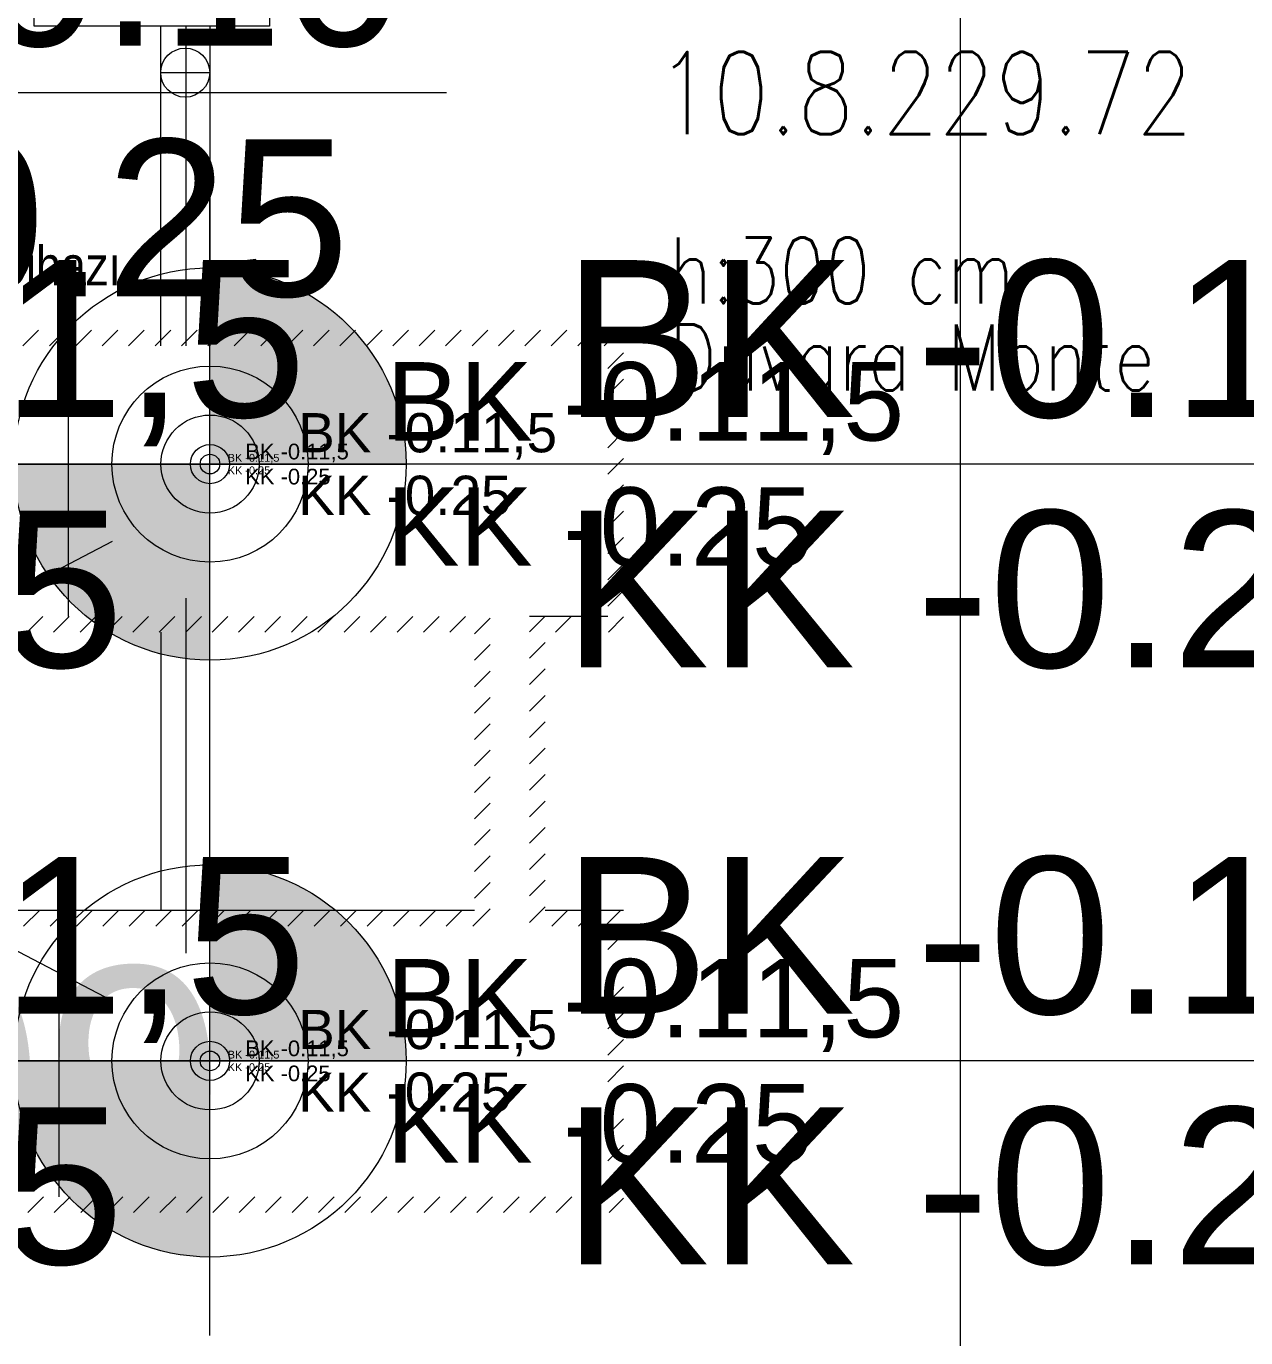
# Model space of a CAD drawing. Extents: x -9059 to 11889, y 0 to 6614.
# Drawn here: x 2472.5 to 2783.5, y 3330.3 to 3664.7 of the extents above; entities that cross this region are included whole.
import ezdxf
from ezdxf.enums import TextEntityAlignment as Align

# ---------------------------------------------------------------- set-up
doc = ezdxf.new("R2010")
doc.units = 0
doc.header["$LTSCALE"] = 10
doc.header["$MEASUREMENT"] = 0
doc.layers.get('0').update_dxf_attribs({"color": 9, "lineweight": 9})
for name, color, linetype, lineweight in [('21', 9, 'Continuous', 9), ('21 @ 1 (1)', 9, 'Continuous', 9), ('21 @ 10 (1)', 9, 'Continuous', 9), ('21 @ 10 (2)', 9, 'Continuous', 9), ('21 @ 2 (1)', 9, 'Continuous', 9), ('21 @ 20', 9, 'Continuous', 9), ('21 @ 5 (1)', 9, 'Continuous', 9), ('21 @ 5 (2)', 9, 'Continuous', 9), ('21_mahal200', 9, 'Continuous', 9), ('21_mahal200 @ 20', 9, 'Continuous', 9), ('32-ekipman', 8, 'Continuous', 9), ('40A', 9, 'Continuous', 9), ('E-YAZI', 7, 'Continuous', 30)]:
    doc.layers.add(name, color=color, linetype=linetype, lineweight=lineweight)
doc.styles.add('Arial', font='arial.ttf', dxfattribs={"height": 2.5})
doc.styles.add('E-YAZI', font='txttw.shx')
doc.styles.add('MuuM_TEXT-STANDART', font='ARIALN.TTF')

# ---------------------------------------------------------------- blocks, each defined once
blk = doc.blocks.new('0a_roomno2')
at = {"style": 'Arial'}
blk.add_attdef('ODANO', (0, 1.505), '', height=3, dxfattribs=at)
blk.add_attdef('MEKANADI', text='', height=3, dxfattribs=at).set_placement((0.525, -4.75), align=Align.BOTTOM_LEFT)
at = {"style": 'MuuM_TEXT-STANDART', "width": 0.6}
for tag, p in [('YER01', (15, -7)), ('TAVAN01', (20.625, -7)), ('DUVAR01', (26.25, -7)), ('YER02', (15, -10.375)), ('TAVAN02', (20.625, -10.375)), ('DUVAR02', (26.25, -10.375)), ('YER03', (15, -13.75)), ('TAVAN03', (20.625, -13.75)), ('DUVAR03', (26.25, -13.75))]:
    blk.add_attdef(tag, text='', height=2.25, dxfattribs=at).set_placement(p, align=Align.MIDDLE_CENTER)
at = {"style": 'MuuM_TEXT-STANDART'}
blk.add_attdef('M2', text='', height=2.25, dxfattribs=at).set_placement((1.323, -7.805), align=Align.MIDDLE_LEFT)
at = {"style": 'MuuM_TEXT-STANDART', "width": 0.6}
blk.add_attdef('TEMIZTAVANYUKSEKLIGI', text='', height=2.25, dxfattribs=at).set_placement((2.7, -13.162), align=Align.MIDDLE_LEFT)
blk = doc.blocks.new('*U872')
at = {"layer": '21_mahal200 @ 20'}
ref = blk.add_blockref('0a_roomno2', (2071.83, 3329.74), dxfattribs=dict(at, xscale=20, yscale=20, zscale=20))
ref.add_attrib('ODANO', ' PRS-ZK-09', (2071.83, 3364.84), dxfattribs={"layer": '0', "height": 60, "style": 'Arial'})
blk = doc.blocks.new('0a_elevationtarget-p')
h = blk.add_hatch(color=256)
h.paths.add_polyline_path([(2.5, 0, 0.414214), (0, 2.5), (0, 0)])
h.paths.add_polyline_path([(0, 0), (-2.5, 0, 0.414214), (0, -2.5)])
blk.add_line((0, -3.5), (0, 3.5))
blk.add_lwpolyline([(16.605, 0), (-4, 0)])
blk.add_circle((0, 0), 2.5)
at = {"layer": '40A'}
blk.add_lwpolyline([(-2.5, 0), (2.5, 0)], dxfattribs=at)
at = {"style": 'Arial'}
blk.add_attdef('BITMISKOT', text='', height=2, dxfattribs=at).set_placement((4.5, 0), align=Align.BOTTOM_LEFT)
blk.add_attdef('KABAKOT', text='', height=2, dxfattribs=at).set_placement((4.5, -0.592), align=Align.TOP_LEFT)
blk = doc.blocks.new('*U879')
at = {"layer": '21 @ 20', "xscale": 20, "yscale": 20, "zscale": 20}
blk.add_blockref('0a_elevationtarget-p', (2247.57, 3647.73), dxfattribs=at).add_auto_attribs({'BITMISKOT': 'BK +0.10', 'KABAKOT': 'KK -0.25'})
blk = doc.blocks.new('*U865')
at = {"layer": '21 @ 20', "xscale": 200, "yscale": 200, "zscale": 200}
blk.add_blockref('0a_elevationtarget-p', (-66395.2, -56020.1), dxfattribs=at).add_auto_attribs({'BITMISKOT': 'BK -0.11,5', 'KABAKOT': 'KK -0.25'})
blk = doc.blocks.new('*U868')
at = {"layer": '21 @ 20', "xscale": 200, "yscale": 200, "zscale": 200}
blk.add_blockref('0a_elevationtarget-p', (-66395.2, -57541.7), dxfattribs=at).add_auto_attribs({'BITMISKOT': 'BK -0.11,5', 'KABAKOT': 'KK -0.25'})
blk = doc.blocks.new('*U869')
at = {"layer": '21 @ 1 (1)', "xscale": 10, "yscale": 10, "zscale": 10}
blk.add_blockref('0a_elevationtarget-p', (-63101.5, -56020.1), dxfattribs=at).add_auto_attribs({'BITMISKOT': 'BK -0.11,5', 'KABAKOT': 'KK -0.25'})
at = {"layer": '21 @ 10 (1)', "xscale": 100, "yscale": 100, "zscale": 100}
blk.add_blockref('0a_elevationtarget-p', (-63101.5, -56020.1), dxfattribs=at).add_auto_attribs({'BITMISKOT': 'BK -0.11,5', 'KABAKOT': 'KK -0.25'})
at = {"layer": '21 @ 10 (2)', "xscale": 100, "yscale": 100, "zscale": 100}
blk.add_blockref('0a_elevationtarget-p', (-63101.5, -56020.1), dxfattribs=at).add_auto_attribs({'BITMISKOT': 'BK -0.11,5', 'KABAKOT': 'KK -0.25'})
at = {"layer": '21 @ 2 (1)', "xscale": 20, "yscale": 20, "zscale": 20}
blk.add_blockref('0a_elevationtarget-p', (-63101.5, -56020.1), dxfattribs=at).add_auto_attribs({'BITMISKOT': 'BK -0.11,5', 'KABAKOT': 'KK -0.25'})
at = {"layer": '21 @ 20', "xscale": 200, "yscale": 200, "zscale": 200}
blk.add_blockref('0a_elevationtarget-p', (-63101.5, -56020.1), dxfattribs=at).add_auto_attribs({'BITMISKOT': 'BK -0.11,5', 'KABAKOT': 'KK -0.25'})
at = {"layer": '21 @ 5 (1)', "xscale": 50, "yscale": 50, "zscale": 50}
blk.add_blockref('0a_elevationtarget-p', (-63101.5, -56020.1), dxfattribs=at).add_auto_attribs({'BITMISKOT': 'BK -0.11,5', 'KABAKOT': 'KK -0.25'})
at = {"layer": '21 @ 5 (2)', "xscale": 50, "yscale": 50, "zscale": 50}
blk.add_blockref('0a_elevationtarget-p', (-63101.5, -56020.1), dxfattribs=at).add_auto_attribs({'BITMISKOT': 'BK -0.11,5', 'KABAKOT': 'KK -0.25'})
blk = doc.blocks.new('*U870')
at = {"layer": '21 @ 1 (1)', "xscale": 10, "yscale": 10, "zscale": 10}
blk.add_blockref('0a_elevationtarget-p', (-63101.5, -57541.7), dxfattribs=at).add_auto_attribs({'BITMISKOT': 'BK -0.11,5', 'KABAKOT': 'KK -0.25'})
at = {"layer": '21 @ 10 (1)', "xscale": 100, "yscale": 100, "zscale": 100}
blk.add_blockref('0a_elevationtarget-p', (-63101.5, -57541.7), dxfattribs=at).add_auto_attribs({'BITMISKOT': 'BK -0.11,5', 'KABAKOT': 'KK -0.25'})
at = {"layer": '21 @ 10 (2)', "xscale": 100, "yscale": 100, "zscale": 100}
blk.add_blockref('0a_elevationtarget-p', (-63101.5, -57541.7), dxfattribs=at).add_auto_attribs({'BITMISKOT': 'BK -0.11,5', 'KABAKOT': 'KK -0.25'})
at = {"layer": '21 @ 2 (1)', "xscale": 20, "yscale": 20, "zscale": 20}
blk.add_blockref('0a_elevationtarget-p', (-63101.5, -57541.7), dxfattribs=at).add_auto_attribs({'BITMISKOT': 'BK -0.11,5', 'KABAKOT': 'KK -0.25'})
at = {"layer": '21 @ 20', "xscale": 200, "yscale": 200, "zscale": 200}
blk.add_blockref('0a_elevationtarget-p', (-63101.5, -57541.7), dxfattribs=at).add_auto_attribs({'BITMISKOT': 'BK -0.11,5', 'KABAKOT': 'KK -0.25'})
at = {"layer": '21 @ 5 (1)', "xscale": 50, "yscale": 50, "zscale": 50}
blk.add_blockref('0a_elevationtarget-p', (-63101.5, -57541.7), dxfattribs=at).add_auto_attribs({'BITMISKOT': 'BK -0.11,5', 'KABAKOT': 'KK -0.25'})
at = {"layer": '21 @ 5 (2)', "xscale": 50, "yscale": 50, "zscale": 50}
blk.add_blockref('0a_elevationtarget-p', (-63101.5, -57541.7), dxfattribs=at).add_auto_attribs({'BITMISKOT': 'BK -0.11,5', 'KABAKOT': 'KK -0.25'})
blk = doc.blocks.new('p-mek-zemin')
h = blk.add_hatch()
h.set_pattern_fill('ANSI31', color=256, scale=15, angle=360, style=0)
h.set_pattern_definition([(45, (-68996.216, -61719.7), (-33.67596, 33.67596), [])])
h.paths.add_polyline_path([(-62047.1, -57928.4), (-62047.1, -57158.4), (-62247.1, -57158.4), (-62247.1, -56448.4), (-62047.1, -56448.4), (-62047.1, -55678.4), (-66977.1, -55678.4), (-66977.1, -56448.4), (-62427.1, -56448.4), (-62427.1, -57158.4), (-66977.1, -57158.4), (-66977.1, -57928.4)])
h.paths.add_polyline_path([(-62087.1, -57888.4), (-62087.1, -57198.4), (-62287.1, -57198.4), (-62287.1, -56408.4), (-62087.1, -56408.4), (-62087.1, -55718.4), (-66937.1, -55718.4), (-66937.1, -56408.4), (-62387.1, -56408.4), (-62387.1, -57198.4), (-66937.1, -57198.4), (-66937.1, -57888.4)], flags=16)
for p, q in [((-63227.1, -55718.4), (-63227.1, -54903.8)), ((-63163.4, -54903.8), (-63163.4, -55718.4)), ((-63102.1, -54903.8), (-63102.1, -55718.4)), ((-63227.1, -55022.1), (-63102.1, -55022.1)), ((-63462.1, -56408.4), (-63462.1, -55703.4)), ((-63351, -56217.7), (-64199.5, -56661.5)), ((-63163.4, -56361.8), (-63163.4, -57267.1)), ((-62087.1, -56408.4), (-62287.1, -56408.4)), ((-63227.1, -56448.4), (-63227.1, -57158.4)), ((-63102.1, -57158.4), (-63102.1, -56448.4)), ((-63351, -57389), (-64199.5, -56945.2)), ((-62427.1, -57158.4), (-66977.1, -57158.4)), ((-62047.1, -57158.4), (-62247.1, -57158.4)), ((-63487.1, -57198.4), (-63487.1, -57888.4))]:
    blk.add_line(p, q)
blk.add_lwpolyline([(-62950, -54903.8), (-63550, -54903.8), (-63550, -54303.8), (-62950, -54303.8)], close=True)
blk.add_circle((-63164.6, -55022.1), 62.5)
at = {"layer": '21', "color": 6}
for name in ['*U865', '*U869', '*U868', '*U870']:
    blk.add_blockref(name, (0, 0), dxfattribs=at)
at = {"layer": '21', "insert": (-66941.9, -55464.7), "char_height": 100, "width": 4098.824, "attachment_point": 1, "style": 'MuuM_TEXT-STANDART'}
blk.add_mtext('Nussbaum Uni Lift 3500 NT Plus (4700)+ Ön Takım Boşluk Test Cihazı', dxfattribs=at)

msp = doc.modelspace()

# ---------------------------------------------------------------- linework, layer by layer
at = {"layer": '21'}
msp.add_lwpolyline([(2816.14, 202.98), (2856.09, 2448.54), (2710.76, 2448.54), (2710.76, 4021.31)], dxfattribs=at)

# ---------------------------------------------------------------- block references
at = {"layer": '21', "color": 6}
msp.add_blockref('*U879', (0, 0), dxfattribs=at)
at = {"layer": '21_mahal200', "color": 6}
msp.add_blockref('*U872', (0, 0), dxfattribs=at)
at = {"layer": '32-ekipman', "xscale": 0.1, "yscale": 0.1, "zscale": 0.1}
msp.add_blockref('p-mek-zemin', (8829.54, 9155.1), dxfattribs=at)

# ---------------------------------------------------------------- texts
at = {"layer": 'E-YAZI', "color": 1, "style": 'E-YAZI', "width": 0.8}
msp.add_text('10.8.229.72', height=21, dxfattribs=at).set_placement((2633.17, 3637.18))
at = {"layer": 'E-YAZI', "color": 30, "style": 'E-YAZI', "width": 0.8}
for s, p in [('h:300 cm', (2636.46, 3594.05)), ('Duvara Monte', (2636.46, 3571.88))]:
    msp.add_text(s, height=16.8, dxfattribs=at).set_placement(p)

doc.saveas('drawing.dxf')
